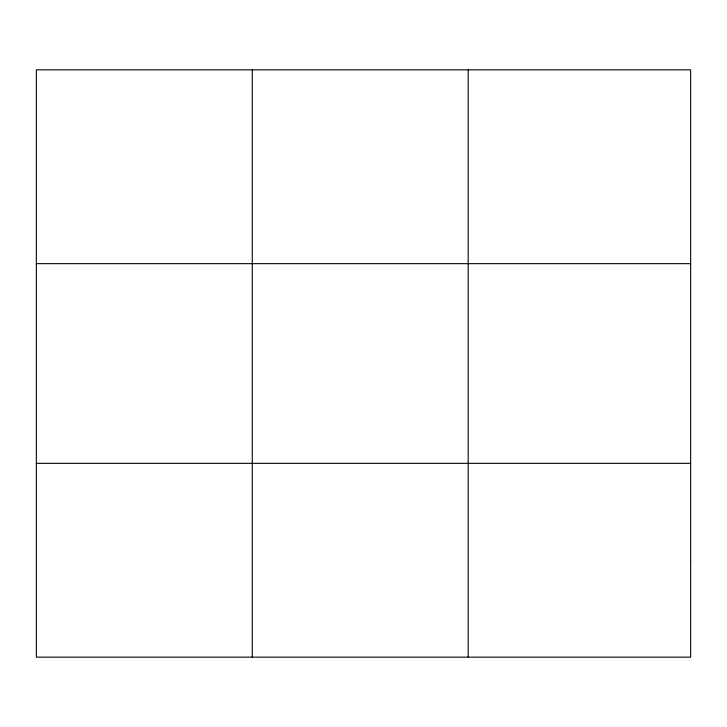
<?xml version="1.0" encoding="UTF-8"?>
<svg xmlns="http://www.w3.org/2000/svg" width="727" height="727" viewBox="0 0 727 727"><rect width="100%" height="100%" fill="white"/><g stroke="black" fill="none" stroke-linecap="round" stroke-linejoin="round"><path stroke-width="1.09" d="M252.269 657.153L252.269 69.847M468.188 657.153L468.188 69.847M36.35 263.656L690.65 263.656M36.35 463.344L690.65 463.344M690.65 560.244L690.65 657.153L36.35 657.153L36.35 69.847L690.65 69.847L690.65 560.244"/></g></svg>
